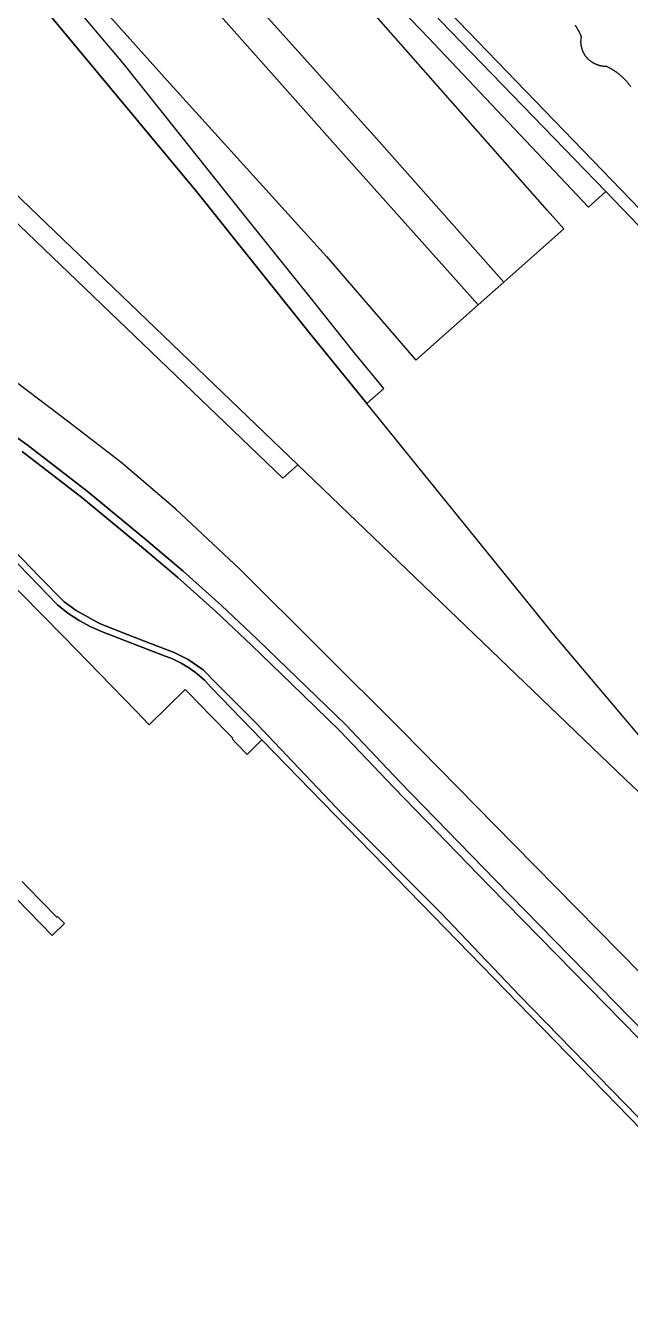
# Model space of a CAD drawing. Header units: metres. Extents: x -127 to 442, y -186 to 462.
# Drawn here: x 262.2 to 335.5, y -32.3 to 121.6 of the extents above; entities that cross this region are included whole.
import ezdxf

# ---------------------------------------------------------------- set-up
doc = ezdxf.new("R2010")
doc.units = ezdxf.units.M

msp = doc.modelspace()

# ---------------------------------------------------------------- linework, layer by layer
at = {"layer": 'road_0', "color": 8}
for points in [[(259.42, 99.27), (293.33, 66.7), (295.17, 68.33), (259.64, 102.46)], [(259.08, 55.33), (266.76, 47.51), (275.59, 38.44), (277.15, 36.82), (281.53, 41.09), (283.64, 38.92), (284.26, 38.27), (287.29, 35.19), (287.19, 35.11), (287.69, 34.57), (287.77, 34.49), (289.03, 33.19), (290.82, 34.98), (284.65, 41.34), (283.85, 42.2), (282.98, 42.98), (282.04, 43.67), (281.04, 44.28), (279.98, 44.79), (278.89, 45.21), (271.57, 48.04), (270.09, 48.7), (268.67, 49.47), (267.32, 50.36), (266.04, 51.35), (246.09, 71.95)], [(258.32, 18.51), (265.4, 11.26), (266.89, 12.7), (266.14, 13.47), (266.06, 13.55), (265.99, 13.44), (262.39, 17.16), (261.75, 17.8)]]:
    msp.add_lwpolyline(points, dxfattribs=at)
at = {"layer": 'road_1', "color": 7}
for points in [[(283.87, 152.19), (282.93, 153.13), (252.6, 187), (252.81, 187.19), (250.82, 189.43), (247.76, 186.72), (251.97, 182.01), (254.97, 178.62), (260.44, 172.72), (271.33, 160.76), (281.12, 149.5), (281.14, 149.94), (281.42, 150.42), (282.16, 150.47), (283.18, 149.27), (292.61, 139.21), (310.98, 120.11), (330.36, 99.58), (332.46, 101.45), (312.42, 122.21), (296.85, 139.24), (283.87, 152.19)], [(281.12, 149.5), (271.33, 160.76), (260.44, 172.72), (254.97, 178.62), (251.97, 182.01), (247.76, 186.72), (240.39, 180.16), (242.31, 178.02), (247.77, 171.8), (257.09, 161.1), (273.16, 143.09), (290.13, 124.11), (304.68, 107.91), (320.11, 90.47), (327.38, 96.93), (325.4, 99.17), (281.12, 149.5)], [(244.32, 168.96), (236.92, 177.08), (229.69, 170.66), (236.96, 162.5), (249.1, 149.03), (259.51, 137.12), (279.68, 114.51), (298.62, 93.57), (309.46, 81.01), (317.01, 87.72), (300.32, 106.4), (276.5, 133.29), (254.89, 157.25), (248.87, 163.76), (244.32, 168.96)]]:
    msp.add_lwpolyline(points, close=True, dxfattribs=at)
msp.add_lwpolyline([(264.53, 123.56), (272.49, 113.95), (282.87, 101.46), (296.54, 84.39), (303.52, 75.75), (305.58, 77.57), (301.99, 81.95), (296.83, 88.46), (288.91, 98.3), (273.99, 117.03), (263.75, 129.18)], dxfattribs=at)
at = {"layer": 'road_5', "color": 3}
msp.add_lwpolyline([(247.77, 171.8), (244.32, 168.96), (248.87, 163.76), (254.89, 157.25), (276.5, 133.29), (300.32, 106.4), (317.01, 87.72), (320.11, 90.47), (304.68, 107.91), (290.13, 124.11), (273.16, 143.09), (257.09, 161.1), (247.77, 171.8)], close=True, dxfattribs=at)
at = {"layer": 'terrain_5', "color": 3}
for points in [[(229.56, 135.94), (245.45, 118.97), (259.64, 102.46), (295.17, 68.33), (334.87, 30.19), (339.67, 25.63), (341.73, 27.8), (342.42, 28.53), (326.32, 47.54), (303.52, 75.75), (296.54, 84.39), (282.87, 101.46), (272.49, 113.95), (264.53, 123.56)], [(312.42, 122.21), (332.46, 101.45), (342.49, 91.06), (367.74, 63.39), (386.52, 43.78), (400.42, 28.05), (401.55, 29.04), (387.62, 44.8), (375.58, 57.37), (368.84, 64.41), (343.58, 92.09), (313.51, 123.24)], [(313.51, 123.24), (343.58, 92.09)], [(335.49, 114.2), (335.46, 114.24), (335.42, 114.29), (335.39, 114.34), (335.35, 114.38), (335.32, 114.43), (335.28, 114.48), (335.24, 114.52), (335.21, 114.57), (335.17, 114.61), (335.13, 114.66), (335.09, 114.7), (335.06, 114.75), (335.02, 114.79), (334.98, 114.83), (334.94, 114.88), (334.9, 114.92), (334.86, 114.96), (334.82, 115.01), (334.78, 115.05), (334.74, 115.09), (334.7, 115.13), (334.65, 115.17), (334.61, 115.21), (334.57, 115.25), (334.53, 115.29), (334.48, 115.33), (334.44, 115.37), (334.4, 115.41), (334.35, 115.45), (334.31, 115.49), (334.27, 115.53), (334.22, 115.57), (334.18, 115.6), (334.13, 115.64), (334.08, 115.68), (334.04, 115.71), (333.99, 115.75), (333.95, 115.78), (333.9, 115.82), (333.85, 115.86), (333.81, 115.89), (333.76, 115.92), (333.71, 115.96), (333.66, 115.99), (333.61, 116.02), (333.57, 116.06), (333.52, 116.09), (333.47, 116.12), (333.42, 116.15), (333.37, 116.18), (333.32, 116.22), (333.27, 116.25), (333.22, 116.28), (333.17, 116.31), (333.12, 116.33), (333.07, 116.36), (333.02, 116.39), (332.96, 116.42), (332.91, 116.45), (332.86, 116.47), (332.81, 116.5), (332.76, 116.53), (332.7, 116.55), (332.65, 116.58), (332.6, 116.61), (332.54, 116.63), (332.54, 116.63), (332.53, 116.63), (332.52, 116.63), (332.5, 116.63), (332.49, 116.63), (332.48, 116.63), (332.46, 116.63), (332.45, 116.63), (332.44, 116.63), (332.42, 116.63), (332.41, 116.63), (332.4, 116.63), (332.38, 116.63), (332.37, 116.63), (332.36, 116.63), (332.34, 116.63), (332.33, 116.63), (332.31, 116.63), (332.3, 116.63), (332.29, 116.63), (332.27, 116.63), (332.26, 116.63), (332.25, 116.64), (332.23, 116.64), (332.22, 116.64), (332.21, 116.64), (332.19, 116.64), (332.18, 116.64), (332.17, 116.64), (332.15, 116.64), (332.14, 116.65), (332.13, 116.65), (332.11, 116.65), (332.1, 116.65), (332.08, 116.65), (332.07, 116.65), (332.06, 116.66), (332.04, 116.66), (332.03, 116.66), (332.02, 116.66), (332, 116.66), (331.99, 116.67), (331.98, 116.67), (331.96, 116.67), (331.95, 116.67), (331.94, 116.68), (331.92, 116.68), (331.91, 116.68), (331.9, 116.68), (331.88, 116.69), (331.87, 116.69), (331.86, 116.69), (331.84, 116.69), (331.83, 116.7), (331.82, 116.7), (331.8, 116.7), (331.79, 116.71), (331.78, 116.71), (331.77, 116.71), (331.75, 116.72), (331.74, 116.72), (331.73, 116.72), (331.71, 116.73), (331.7, 116.73), (331.69, 116.73), (331.67, 116.74), (331.66, 116.74), (331.65, 116.74), (331.63, 116.75), (331.62, 116.75), (331.61, 116.76), (331.6, 116.76), (331.58, 116.77), (331.57, 116.77), (331.56, 116.77), (331.54, 116.78), (331.53, 116.78), (331.52, 116.79), (331.51, 116.79), (331.49, 116.8), (331.48, 116.8), (331.47, 116.81), (331.45, 116.81), (331.44, 116.82), (331.43, 116.82), (331.42, 116.83), (331.4, 116.83), (331.39, 116.84), (331.38, 116.84), (331.37, 116.85), (331.35, 116.85), (331.34, 116.86), (331.33, 116.86), (331.32, 116.87), (331.3, 116.87), (331.29, 116.88), (331.28, 116.88), (331.27, 116.89), (331.26, 116.9), (331.24, 116.9), (331.24, 116.9), (331.21, 116.92), (331.18, 116.93), (331.15, 116.94), (331.12, 116.96), (331.09, 116.98), (331.05, 116.99), (331.02, 117.01), (330.99, 117.03), (330.96, 117.04), (330.93, 117.06), (330.9, 117.08), (330.87, 117.1), (330.84, 117.11), (330.81, 117.13), (330.78, 117.15), (330.76, 117.17), (330.73, 117.19), (330.7, 117.21), (330.67, 117.23), (330.64, 117.25), (330.61, 117.28), (330.59, 117.3), (330.56, 117.32), (330.53, 117.34), (330.51, 117.36), (330.48, 117.39), (330.45, 117.41), (330.43, 117.43), (330.4, 117.46), (330.38, 117.48), (330.35, 117.51), (330.33, 117.53), (330.3, 117.55), (330.28, 117.58), (330.25, 117.61), (330.23, 117.63), (330.21, 117.66), (330.18, 117.68), (330.16, 117.71), (330.14, 117.74), (330.12, 117.76), (330.1, 117.79), (330.07, 117.82), (330.05, 117.85), (330.03, 117.87), (330.01, 117.9), (329.99, 117.93), (329.97, 117.96), (329.95, 117.99), (329.93, 118.02), (329.92, 118.05), (329.9, 118.08), (329.88, 118.11), (329.86, 118.14), (329.84, 118.17), (329.83, 118.2), (329.81, 118.23), (329.79, 118.26), (329.78, 118.29), (329.76, 118.32), (329.75, 118.35), (329.73, 118.39), (329.72, 118.42), (329.7, 118.45), (329.69, 118.48), (329.68, 118.51), (329.67, 118.55), (329.65, 118.58), (329.64, 118.61), (329.63, 118.65), (329.62, 118.68), (329.61, 118.71), (329.6, 118.74), (329.59, 118.78), (329.58, 118.81), (329.57, 118.85), (329.56, 118.88), (329.55, 118.91), (329.54, 118.95), (329.53, 118.98), (329.53, 119.01), (329.52, 119.05), (329.51, 119.08), (329.51, 119.12), (329.5, 119.15), (329.49, 119.19), (329.49, 119.22), (329.48, 119.26), (329.48, 119.29), (329.48, 119.33), (329.47, 119.36), (329.47, 119.39), (329.47, 119.43), (329.47, 119.46), (329.46, 119.5), (329.46, 119.53), (329.46, 119.57), (329.46, 119.6), (329.46, 119.64), (329.46, 119.64), (329.47, 119.84), (329.49, 120.03), (329.52, 120.23), (329.52, 120.23), (329.5, 120.28), (329.48, 120.33), (329.46, 120.38), (329.43, 120.43), (329.41, 120.48), (329.39, 120.53), (329.37, 120.58), (329.34, 120.63), (329.32, 120.68), (329.29, 120.73), (329.27, 120.78), (329.25, 120.82), (329.22, 120.87), (329.2, 120.92), (329.17, 120.97), (329.14, 121.02), (329.12, 121.07), (329.09, 121.11), (329.06, 121.16), (329.04, 121.21), (329.01, 121.26), (328.98, 121.3), (328.95, 121.35), (328.93, 121.4), (328.9, 121.44), (328.87, 121.49), (328.84, 121.54), (328.81, 121.58), (328.78, 121.63)], [(337.22, -0.57), (319.11, 17.96), (307.5, 29.9), (300.98, 36.79), (295.1, 42.5), (290.23, 47.19), (285.91, 51.27), (281.29, 55.42), (276.83, 59.18), (269.64, 65.13), (262.37, 70.76), (256.73, 74.76)], [(246.09, 71.95), (266.04, 51.35), (267.32, 50.36), (268.67, 49.47), (270.09, 48.7), (271.57, 48.04), (278.89, 45.21), (279.98, 44.79), (281.04, 44.28), (282.04, 43.67), (282.98, 42.98), (283.85, 42.2), (284.65, 41.34), (290.82, 34.98), (327.8, -3.06), (345.88, -21.65)], [(261.77, 69.96), (269.01, 64.35), (276.19, 58.41), (280.63, 54.67), (285.23, 50.53), (289.54, 46.47), (294.4, 41.78), (300.27, 36.09), (306.78, 29.21), (318.39, 17.26), (336.5, -1.27)], [(336.5, -1.27), (318.39, 17.26), (306.78, 29.21), (300.27, 36.09), (294.4, 41.78), (289.54, 46.47), (285.23, 50.53), (280.63, 54.67), (276.19, 58.41), (269.01, 64.35), (261.77, 69.96)], [(350.75, -25.52), (322, 3.99), (312.49, 14), (300.58, 25.96), (290.07, 37.05), (285.22, 41.9), (283.69, 43.47), (281.88, 44.72), (280.2, 45.57), (277.3, 46.68), (274.59, 47.73), (271.12, 49.1), (268.3, 50.66), (266.87, 51.71), (263.87, 54.74), (258.59, 60.19)], [(258.59, 60.19), (263.87, 54.74), (266.87, 51.71), (268.3, 50.66), (271.12, 49.1), (274.59, 47.73), (277.3, 46.68), (280.2, 45.57), (281.88, 44.72), (283.69, 43.47), (285.22, 41.9), (290.07, 37.05), (300.58, 25.96), (312.49, 14), (322, 3.99), (350.75, -25.52)]]:
    msp.add_lwpolyline(points, dxfattribs=at)
at = {"layer": 'water', "color": 5}
for points in [[(375, -32.28), (321.34, 22.28), (307.74, 36.15), (288.13, 55.67), (280.38, 62.94), (273.74, 68.66), (267.43, 73.51), (261.23, 78.18)], [(256.73, 74.76), (262.37, 70.76), (269.64, 65.13), (276.83, 59.18), (281.29, 55.42), (285.91, 51.27), (290.23, 47.19), (295.1, 42.5), (300.98, 36.79), (307.5, 29.9), (319.11, 17.96), (337.22, -0.57)]]:
    msp.add_lwpolyline(points, dxfattribs=at)

doc.saveas('drawing.dxf')
